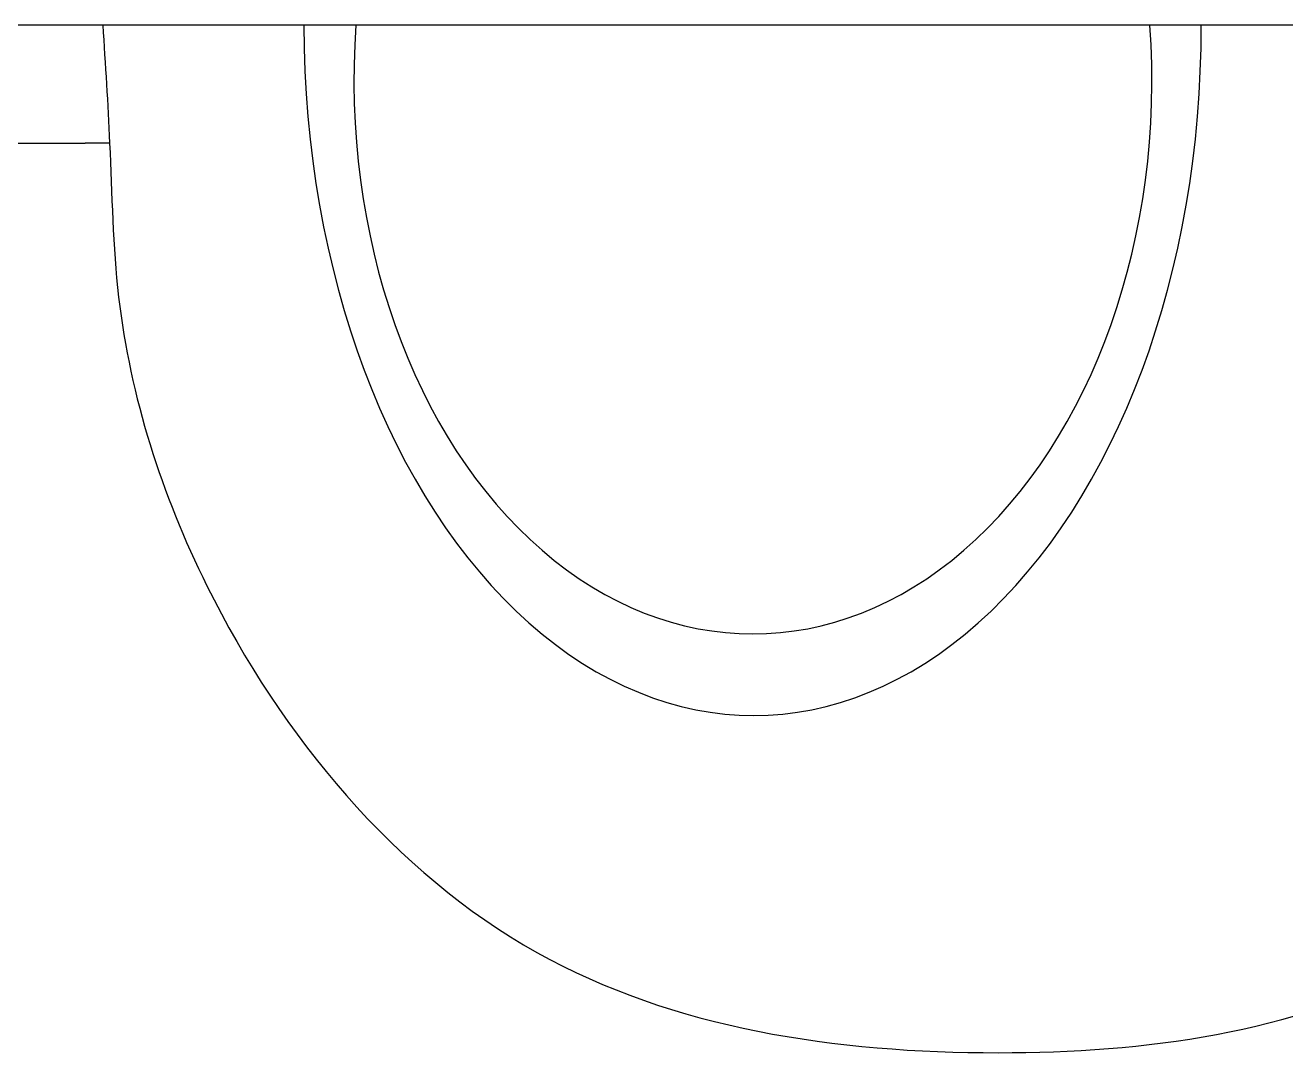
# Model space of a CAD drawing. Header units: metres. Extents: x -3392 to 1683, y -1 to 1954.
# Drawn here: x 769 to 1323, y 0 to 452 of the extents above; entities that cross this region are included whole.
import ezdxf

# ---------------------------------------------------------------- set-up
doc = ezdxf.new("R2010")
doc.units = ezdxf.units.M
doc.layers.add('ceco.net 244', color=7, linetype='Continuous')

msp = doc.modelspace()

# ---------------------------------------------------------------- linework, layer by layer
at = {"layer": 'ceco.net 244'}
for p, q in [((1505.23, 451.65), (753.89, 451.65)), ((372.76, 399.87), (795.19, 399.87)), ((805.94, 399.87), (795.19, 399.87))]:
    msp.add_line(p, q, dxfattribs=at)
for centre, major_axis, ratio, start_param, end_param in [((1088.66, 451.01), (0.98, -302.76), 0.651763, 4.708149, 7.853982), ((1088.86, 427.26), (0, -243.17), 0.721547, 4.611924, 7.954447)]:
    msp.add_ellipse(centre, major_axis=major_axis, ratio=ratio, start_param=start_param, end_param=end_param, dxfattribs=at)
msp.add_open_spline([(802.9, 451.65), (804.04, 434.41), (806.66, 394.61), (808.01, 310.13), (851.04, 175.96), (978.9, 21.58), (1190.61, -9.63), (1360.67, 13.51), (1470.51, 99.56), (1533.44, 199.3), (1573.05, 320.95), (1574.59, 408.15), (1575.36, 451.65)], degree=3, knots=[0, 0, 0, 0, 51.869915, 119.704596, 252.434174, 469.246882, 676.973639, 865.638893, 966.961613, 1084.593483, 1215.135381, 1345.085569, 1345.085569, 1345.085569, 1345.085569], dxfattribs=at)

doc.saveas('drawing.dxf')
